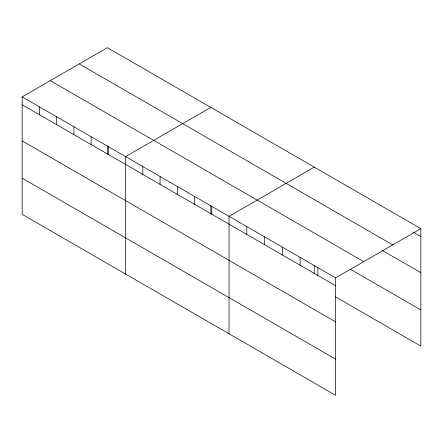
<?xml version="1.0" encoding="UTF-8"?>
<svg xmlns="http://www.w3.org/2000/svg" width="443" height="443" viewBox="0 0 443 443"><rect width="100%" height="100%" fill="white"/><g stroke="black" fill="none" stroke-linecap="round" stroke-linejoin="round"><path stroke-width="0.66" d="M22.15 96.884L335.617 277.866L335.617 395.322L22.15 214.34L22.15 96.884L107.383 47.678L420.85 228.66L420.85 346.116L335.584 296.888M210.824 107.4L125.596 156.612L125.596 274.062M314.27 167.127L229.042 216.334L229.042 333.789M335.617 277.866L420.85 228.66M413.745 232.409L420.85 236.507M79.253 63.919L392.725 244.896M382.364 250.461L420.85 272.678M50.275 80.648L363.747 261.63M350.391 269.266L420.85 309.945M22.15 104.736L335.617 285.718M22.15 140.907L335.617 321.884M22.15 178.169L335.617 359.151M317.858 267.611L317.858 275.463M314.27 265.158L314.27 273.863M300.094 257.355L300.094 265.207M282.329 247.1L282.329 254.952M264.565 236.844L264.565 244.697M246.801 226.589L246.801 234.441M211.798 206.377L211.798 214.229M210.824 205.43L210.824 214.141M194.56 196.426L194.56 204.278M177.316 186.47L177.316 194.322M160.078 176.519L160.078 184.366M142.834 166.562L142.834 174.415M108.352 146.655L108.352 154.507M107.383 145.708L107.383 154.419M91.114 136.704L91.114 144.551M73.87 126.748L73.87 134.6M56.632 116.797L56.632 124.644M39.388 106.841L39.388 114.693"/></g></svg>
